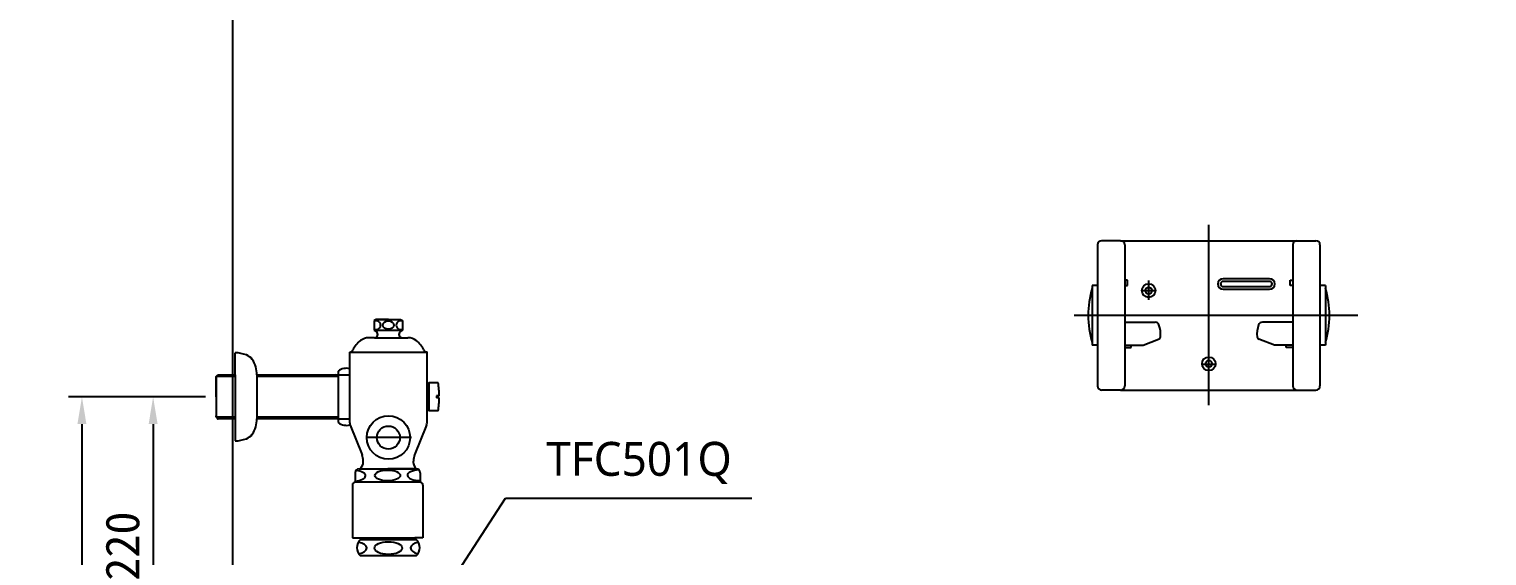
# Model space of a CAD drawing. Extents: x 3417 to 8696, y 52 to 2243.
# Drawn here: x 3417 to 4492, y 760 to 1148 of the extents above; entities that cross this region are included whole.
import ezdxf

# ---------------------------------------------------------------- set-up
doc = ezdxf.new("R2010")
doc.units = 0
doc.header["$LTSCALE"] = 20
doc.header["$MEASUREMENT"] = 0
doc.layers.get('DEFPOINTS').update_dxf_attribs({"linetype": 'CONTINUOUS'})
for name, color, linetype in [('1', 1, 'CONTINUOUS'), ('2', 2, 'CONTINUOUS'), ('3', 3, 'CONTINUOUS'), ('4', 4, 'CONTINUOUS'), ('6', 6, 'CONTINUOUS'), ('FAUCET', 4, 'CONTINUOUS')]:
    doc.layers.add(name, color=color, linetype=linetype)
doc.styles.add('ROMANS', font='ROMANS')
doc.dimstyles.get("Standard").update_dxf_attribs({"dimtxt": 2.5, "dimasz": 2, "dimexe": 2, "dimexo": 1, "dimgap": 1.5, "dimtad": 1, "dimdec": 0, "dimlfac": 10, "dimrnd": 0.5, "dimzin": 0, "dimdsep": 46, "dimtxsty": 'Standard', "dimcen": 0, "dimclrt": 2, "dimadec": 0, "dimazin": 0, "dimtfac": 1, "dimtdec": 0, "dimtmove": 0, "dimatfit": 3, "dimfxl": 1, "dimtolj": 1, "dimtzin": 0, "dimarcsym": 0})

# ---------------------------------------------------------------- blocks, each defined once
blk = doc.blocks.new('*D11')
at = {"layer": '3', "color": 3, "lineweight": -2, "transparency": 16777216}
for p, q in [((3546.8, 876.7), (3445.8, 876.7)), ((3455.8, 856.7), (3455.8, 246.7)), ((3659.8, 226.7), (3445.8, 226.7))]:
    blk.add_line(p, q, dxfattribs=at)
at = {"layer": '3', "color": 3, "transparency": 16777216}
for points in [[(3452.5, 856.7), (3459.1, 856.7), (3455.8, 876.7)], [(3452.5, 246.7), (3459.1, 246.7), (3455.8, 226.7)]]:
    blk.add_solid(points, dxfattribs=at)
at = {"layer": 'DEFPOINTS', "color": 0, "transparency": 16777216}
for p in [(3554.8, 876.7), (3455.8, 226.7), (3667.8, 226.7)]:
    blk.add_point(p, dxfattribs=at)
at = {"layer": '3', "color": 2, "transparency": 16777216, "insert": (3433.3, 551.7), "char_height": 25, "attachment_point": 5, "rotation": 90}
blk.add_mtext('\\A1;650', dxfattribs=at)
blk = doc.blocks.new('*D12')
at = {"layer": '3', "color": 3, "lineweight": -2, "transparency": 16777216}
for p, q in [((3514.5, 876.7), (3498.3, 876.7)), ((3508.3, 856.7), (3508.3, 676.7)), ((3500.3, 656.7), (3498.3, 656.7))]:
    blk.add_line(p, q, dxfattribs=at)
at = {"layer": '3', "color": 3, "transparency": 16777216}
for points in [[(3505, 856.7), (3511.6, 856.7), (3508.3, 876.7)], [(3505, 676.7), (3511.6, 676.7), (3508.3, 656.7)]]:
    blk.add_solid(points, dxfattribs=at)
at = {"layer": 'DEFPOINTS', "color": 0, "transparency": 16777216}
for p in [(3522.5, 876.7), (3508.3, 656.7), (3508.3, 656.7)]:
    blk.add_point(p, dxfattribs=at)
at = {"layer": '3', "color": 2, "transparency": 16777216, "insert": (3485.8, 766.7), "char_height": 25, "attachment_point": 5, "rotation": 90}
blk.add_mtext('\\A1;220', dxfattribs=at)

msp = doc.modelspace()

# ---------------------------------------------------------------- linework, layer by layer
at = {"layer": '1'}
for p, q in [((4286.7837, 870.65366), (4286.7837, 1003.41231)), ((4242.45183, 948.15821), (4242.45183, 962.47235)), ((4237.06476, 955.03627), (4248.07808, 955.03627)), ((4396.71712, 936.72805), (4187.4042, 936.72805)), ((4286.7837, 893.92586), (4286.7837, 908.24001)), ((4281.39662, 900.80393), (4292.40994, 900.80393))]:
    msp.add_line(p, q, dxfattribs=at)
at = {"layer": '4'}
for p, q in [((4221.7837, 991.72805), (4207.7837, 991.72805)), ((4221.7837, 991.72805), (4351.7837, 991.72805)), ((4351.7837, 991.72805), (4365.7837, 991.72805)), ((4204.7837, 988.72805), (4204.7837, 884.72805)), ((4224.7837, 988.72805), (4224.7837, 884.72805)), ((4348.7837, 988.72805), (4348.7837, 884.72805)), ((4368.7837, 988.72805), (4368.7837, 884.72805)), ((4200.7837, 958.72805), (4200.7837, 914.72805)), ((4204.7837, 958.72805), (4200.7837, 958.72805)), ((4226.87744, 962.74389), (4224.7837, 962.74389)), ((4224.7837, 958.72805), (4226.87744, 958.72805)), ((4226.87744, 958.72805), (4226.87744, 962.74389)), ((4346.68997, 962.74389), (4348.7837, 962.74389)), ((4346.68997, 958.72805), (4346.68997, 962.74389)), ((4348.7837, 958.72805), (4346.68997, 958.72805)), ((4372.7837, 958.72805), (4368.7837, 958.72805)), ((4372.7837, 958.72805), (4372.7837, 914.72805)), ((3672.7837, 933.72805), (3671.3914, 932.9242)), ((3671.3914, 932.9242), (3671.3914, 925.86594)), ((3671.3914, 925.86594), (3692.17601, 925.86594)), ((3671.3914, 925.86594), (3672.93667, 924.76272)), ((3671.3914, 925.86594), (3672.23632, 925.26272)), ((3681.7837, 933.72805), (3672.7837, 933.72805)), ((3674.2837, 933.72805), (3690.7837, 933.72805)), ((3692.17601, 925.86594), (3690.63073, 924.76272)), ((3690.7837, 933.72805), (3692.17601, 932.9242)), ((3692.17601, 925.86594), (3691.33108, 925.26272)), ((3692.17601, 932.9242), (3692.17601, 925.86594)), ((4224.7837, 931.72805), (4247.23863, 931.72805)), ((4348.7837, 931.72805), (4326.32877, 931.72805)), ((3671.48404, 920.22805), (3667.33296, 920.22805)), ((3671.48404, 920.22805), (3692.08336, 920.22805)), ((3692.08336, 920.22805), (3696.23444, 920.22805)), ((4204.7837, 914.72805), (4200.7837, 914.72805)), ((4224.7837, 914.72805), (4238.27104, 914.72805)), ((4229.63077, 913.18324), (4229.63077, 914.72805)), ((4238.27104, 914.72805), (4249.81286, 919.15205)), ((4335.29636, 914.72805), (4323.75454, 919.15205)), ((4348.7837, 914.72805), (4335.29636, 914.72805)), ((4343.93664, 913.18324), (4343.93664, 914.72805)), ((4372.7837, 914.72805), (4368.7837, 914.72805)), ((3568.7837, 892.97805), (3568.7837, 909.22805)), ((3653.2837, 857.69096), (3653.2837, 909.72805)), ((3653.2837, 909.7136), (3710.2837, 909.57139)), ((3710.2837, 909.57139), (3710.1171, 909.73799)), ((3710.2837, 857.69096), (3710.2837, 909.72805)), ((4224.7837, 913.18324), (4229.63077, 913.18324)), ((4348.7837, 913.18324), (4343.93664, 913.18324)), ((3554.7837, 891.82805), (3555.9337, 892.97805)), ((3555.9337, 892.97805), (3568.7837, 892.97805)), ((3568.7837, 892.97805), (3568.7837, 860.47805)), ((3584.78214, 892.97805), (3644.7837, 892.97805)), ((3584.78214, 892.97805), (3584.78214, 860.47805)), ((3644.7837, 891.82805), (3642.79184, 892.97805)), ((3644.7837, 895.72805), (3644.7837, 876.72805)), ((3644.7837, 892.97805), (3653.2837, 892.97805)), ((3568.7837, 891.82805), (3554.7837, 891.82805)), ((3554.7837, 876.72805), (3554.7837, 891.82805)), ((3554.7837, 891.82805), (3554.7837, 890.72805)), ((3554.7837, 890.72805), (3554.7837, 862.72805)), ((3644.7837, 891.82805), (3584.78214, 891.82805)), ((3711.50797, 887.12035), (3710.95649, 885.96718)), ((3718.50797, 887.12035), (3711.50797, 887.12035)), ((3711.50797, 887.12035), (3711.50797, 866.33574)), ((4221.7837, 881.72805), (4207.7837, 881.72805)), ((4221.7837, 881.72805), (4351.7837, 881.72805)), ((4351.7837, 881.72805), (4365.7837, 881.72805)), ((3644.7837, 876.72805), (3644.7837, 857.72805)), ((3717.2837, 877.47805), (3717.2837, 875.97805)), ((3719.2837, 877.47805), (3717.2837, 877.47805)), ((3719.2837, 875.97805), (3717.2837, 875.97805)), ((3554.7837, 862.72805), (3554.7837, 861.62805)), ((3554.7837, 861.62805), (3554.7837, 862.72805)), ((3568.7837, 861.62805), (3554.7837, 861.62805)), ((3554.7837, 861.62805), (3555.9337, 860.47805)), ((3568.7837, 860.47805), (3555.9337, 860.47805)), ((3568.7837, 860.47805), (3568.7837, 844.22805)), ((3644.7837, 861.62805), (3584.78214, 861.62805)), ((3644.7837, 860.47805), (3584.78214, 860.47805)), ((3644.7837, 861.62805), (3642.79184, 860.47805)), ((3644.7837, 860.47805), (3653.2837, 860.47805)), ((3711.50797, 866.33574), (3710.95649, 867.48892)), ((3718.50797, 866.33574), (3711.50797, 866.33574)), ((3653.64132, 855.83401), (3662.42542, 833.87375)), ((3709.92608, 855.83401), (3701.14198, 833.87375)), ((3698.93433, 846.72805), (3665.52668, 846.72805)), ((3663.2837, 828.12997), (3663.2837, 829.41706)), ((3700.2837, 828.12997), (3700.2837, 829.41706)), ((3700.2837, 827.86202), (3700.2837, 828.22805)), ((3657.29049, 820.72805), (3657.29049, 813.72805)), ((3660.29049, 823.72805), (3681.29049, 823.72805)), ((3661.41124, 823.72805), (3661.56124, 823.72805)), ((3661.7837, 824.72805), (3662.88178, 826.62997)), ((3661.7837, 823.72805), (3661.7837, 824.72805)), ((3702.29049, 823.72805), (3681.29049, 823.72805)), ((3681.56124, 823.72805), (3702.10275, 823.72805)), ((3701.7837, 824.72805), (3700.55165, 826.86202)), ((3701.71124, 823.72805), (3701.56124, 823.72805)), ((3701.71124, 823.72805), (3702.10275, 823.72805)), ((3701.7837, 823.72805), (3701.7837, 824.72805)), ((3705.29049, 820.72805), (3705.29049, 813.72805)), ((3655.29049, 811.72805), (3655.29049, 772.72805)), ((3705.29049, 813.72805), (3657.29049, 813.72805)), ((3707.29049, 811.72805), (3707.29049, 772.72805)), ((3655.29049, 772.72805), (3701.29049, 772.72805)), ((3661.41124, 769.22805), (3661.01974, 769.22805)), ((3661.2422, 771.56152), (3702.3252, 771.56152)), ((3661.29049, 772.72805), (3661.29049, 771.56152)), ((3701.29049, 772.72805), (3701.29049, 771.56152)), ((3707.29049, 772.72805), (3701.29049, 772.72805)), ((3702.3252, 759.56152), (3661.2422, 759.56152))]:
    msp.add_line(p, q, dxfattribs=at)
for points in [[(4331.62193, 955.99872, 1), (4331.62193, 963.77741), (4297.40062, 963.77741, 1), (4297.40062, 955.99872)], [(4331.62193, 957.99872, 1), (4331.62193, 961.77741), (4297.40062, 961.77741, 1), (4297.40062, 957.99872)]]:
    msp.add_lwpolyline(points, format="xyb", close=True, dxfattribs=at)
for centre, radius in [((4242.45183, 955.03627), 5), ((4242.45183, 955.03627), 2.5), ((4286.7837, 901.08294), 5), ((4286.7837, 901.08294), 2.5), ((3681.7837, 846.72805), 16), ((3681.7837, 846.72805), 8.5)]:
    msp.add_circle(centre, radius, dxfattribs=at)
for centre, radius, start, end in [((4207.7837, 988.72805), 3, 90, 180), ((4221.7837, 988.72805), 3, 0, 90), ((4351.7837, 988.72805), 3, 90, 180), ((4365.7837, 988.72805), 3, 0, 90), ((4265.96025, 936.72805), 68.17612, 162.94090658, 197.05909342), ((4307.60715, 936.72805), 68.17612, 342.94090658, 17.05909342), ((3672.80878, 929.50318), 3.24188, 244.07405947, 115.92594053), ((3671.48404, 922.72805), 2.5, 270, 54.47560436), ((3690.75863, 929.50318), 3.24188, 64.07405947, 295.92594053), ((3692.08336, 922.72805), 2.5, 125.52439564, 270), ((4247.23863, 928.72805), 3, 20.74302765, 90), ((4232.7163, 923.22805), 18.52895, 352.32155375, 20.74302765), ((4340.85111, 923.22805), 18.52895, 159.25697235, 187.67844625), ((4326.32877, 928.72805), 3, 90, 159.25697235), ((3673.46525, 902.32899), 20, 127.82329918, 153.24982144), ((3667.33296, 910.22805), 10, 90, 127.82329918), ((3696.23444, 910.22805), 10, 52.17670082, 90), ((3690.10216, 902.32899), 20, 26.75017856, 52.17670082), ((4249.09704, 921.01956), 2, 290.97192166, 352.32155375), ((4324.47036, 921.01956), 2, 187.67844625, 249.02807834), ((3567.2837, 879.26557), 30, 70.99286388, 87.13401602), ((3573.43922, 898.30621), 10, 37.19654919, 68.8073231), ((3564.7837, 893.22805), 20, 359.2837841, 33.79228837), ((3652.93268, 912.693), 3, 276.71940909, 333.43460418), ((3710.63472, 912.693), 3, 206.56539582, 263.28059091), ((3650.80882, 887.74695), 10, 75.67106971, 127.05), ((3709.7837, 886.52805), 1.3, 292.61986495, 334.44131347), ((3649.2837, 876.72805), 70, 4.42435579, 8.53777862), ((3649.2837, 876.72805), 70, 0.61385986, 4.42435579), ((4207.7837, 884.72805), 3, 180, 270), ((4221.7837, 884.72805), 3, 270, 0), ((4351.7837, 884.72805), 3, 180, 270), ((4365.7837, 884.72805), 3, 270, 0), ((3649.2837, 876.72805), 70, 351.46222138, 355.57564421), ((3649.2837, 876.72805), 70, 355.57564421, 359.38614014), ((3564.7837, 860.22805), 20, 326.20771163, 0.7162159), ((3709.7837, 866.92805), 1.3, 25.55868653, 67.38013505), ((3650.80882, 865.70915), 10, 232.95, 285.88880981), ((3658.2837, 857.69096), 5, 180, 201.80140949), ((3705.2837, 857.69096), 5, 338.19859051, 360), ((3567.2837, 874.19052), 30, 272.86598398, 289.00713612), ((3573.43922, 855.14988), 10, 291.1926769, 322.80345081), ((3651.2837, 829.41706), 12, 0, 21.80140949), ((3660.2837, 828.12997), 3, 330, 0), ((3712.2837, 829.41706), 12, 158.19859051, 180), ((3702.2837, 827.86202), 2, 180, 210), ((3660.29049, 820.72805), 3, 90, 180), ((3702.29049, 820.72805), 3, 0, 90), ((3657.29049, 811.72805), 2, 90, 180), ((3705.29049, 811.72805), 2, 0, 90), ((3666.5337, 765.56152), 8, 131.40962211, 228.59037789), ((3697.0337, 765.56152), 8, 311.40962211, 48.59037789)]:
    msp.add_arc(centre, radius, start, end, dxfattribs=at)
for centre, major_axis, ratio in [((3681.75398, 929.59837), (-4.14983, 0), 0.7405569885), ((3681.16402, 818.81661), (-9.40496, 0), 0.4196851309), ((3681.7837, 765.28021), (-10.23571, 0), 0.4590352453)]:
    msp.add_ellipse(centre, major_axis=major_axis, ratio=ratio, dxfattribs=at)
for centre, major_axis, ratio, start_param, end_param in [((3655.52219, 818.55051), (-9.40496, 0), 0.4196851309, 1.7599403664, 4.4691613738), ((3705.2975, 818.90531), (9.40496, 0), 0.4196851309, 1.6636307279, 4.7116435105), ((3655.57522, 765.28021), (10.23571, 0), 0.4590352453, -1.1301927018, 1.1640044958), ((3708.43452, 765.28021), (-10.23571, 0), 0.4590352453, -1.1216140804, 1.0883910713)]:
    msp.add_ellipse(centre, major_axis=major_axis, ratio=ratio, start_param=start_param, end_param=end_param, dxfattribs=at)
msp.add_point((3555.9337, 860.47805), dxfattribs=at)
at = {"layer": '6'}
msp.add_lwpolyline([(5566.7837, 2104.22805), (3566.7837, 2104.22805), (3566.7837, 226.72805), (5443.5, 226.72805), (5443.5, 1226.72805)], dxfattribs=at)

# ---------------------------------------------------------------- texts
at = {"layer": '2', "insert": (3798.18977, 828.04926), "char_height": 25, "attachment_point": 4, "style": 'ROMANS'}
msp.add_mtext('{\\fNanumGothic|b0|i0|c129|p50;T\\fNanumGothic|b0|i0|c0|p50;FC\\fNanumGothic|b0|i0|c129|p50;501Q}', dxfattribs=at)

# ---------------------------------------------------------------- dimensions: what is measured, and where the dimension line sits
at = {"layer": '3'}
for base, p1, p2, picture, middle in [((3455.7837, 226.72805), (3554.7837, 876.72805), (3667.7837, 226.72805), '*D11', (3433.2837, 551.72805)), ((3508.30775, 656.72805), (3522.53294, 876.72805), (3508.30775, 656.72805), '*D12', (3485.80775, 766.72805))]:
    dim = msp.add_linear_dim(base=base, p1=p1, p2=p2, angle=90, dimstyle='Standard', override={"dimtxt": 25, "dimasz": 20, "dimexe": 10, "dimexo": 8, "dimgap": 10, "dimdec": 4, "dimlfac": 1, "dimzin": 8, "dimclrd": 3, "dimclre": 3, "dimtdec": 4, "dimarcsym": 1}, dxfattribs=at)
    dim.commit()
    dim.dimension.update_dxf_attribs({"geometry": picture, "text_midpoint": middle})

# ---------------------------------------------------------------- leaders
at = {"layer": 'FAUCET', "color": 8, "annotation_type": 0, "has_hookline": 1, "hookline_direction": 0, "text_width": 151.71674}
msp.add_leader([(3702.35195, 701.05077), (3768.18977, 802.11579), (3788.18977, 802.11579)], dimstyle='Standard', override={"dimtxt": 25, "dimasz": 20, "dimexe": 10, "dimexo": 0, "dimgap": 10, "dimdec": 4, "dimlfac": 1, "dimzin": 8, "dimclrd": 3, "dimclre": 3, "dimtdec": 4}, dxfattribs=at)

doc.saveas('drawing.dxf')
